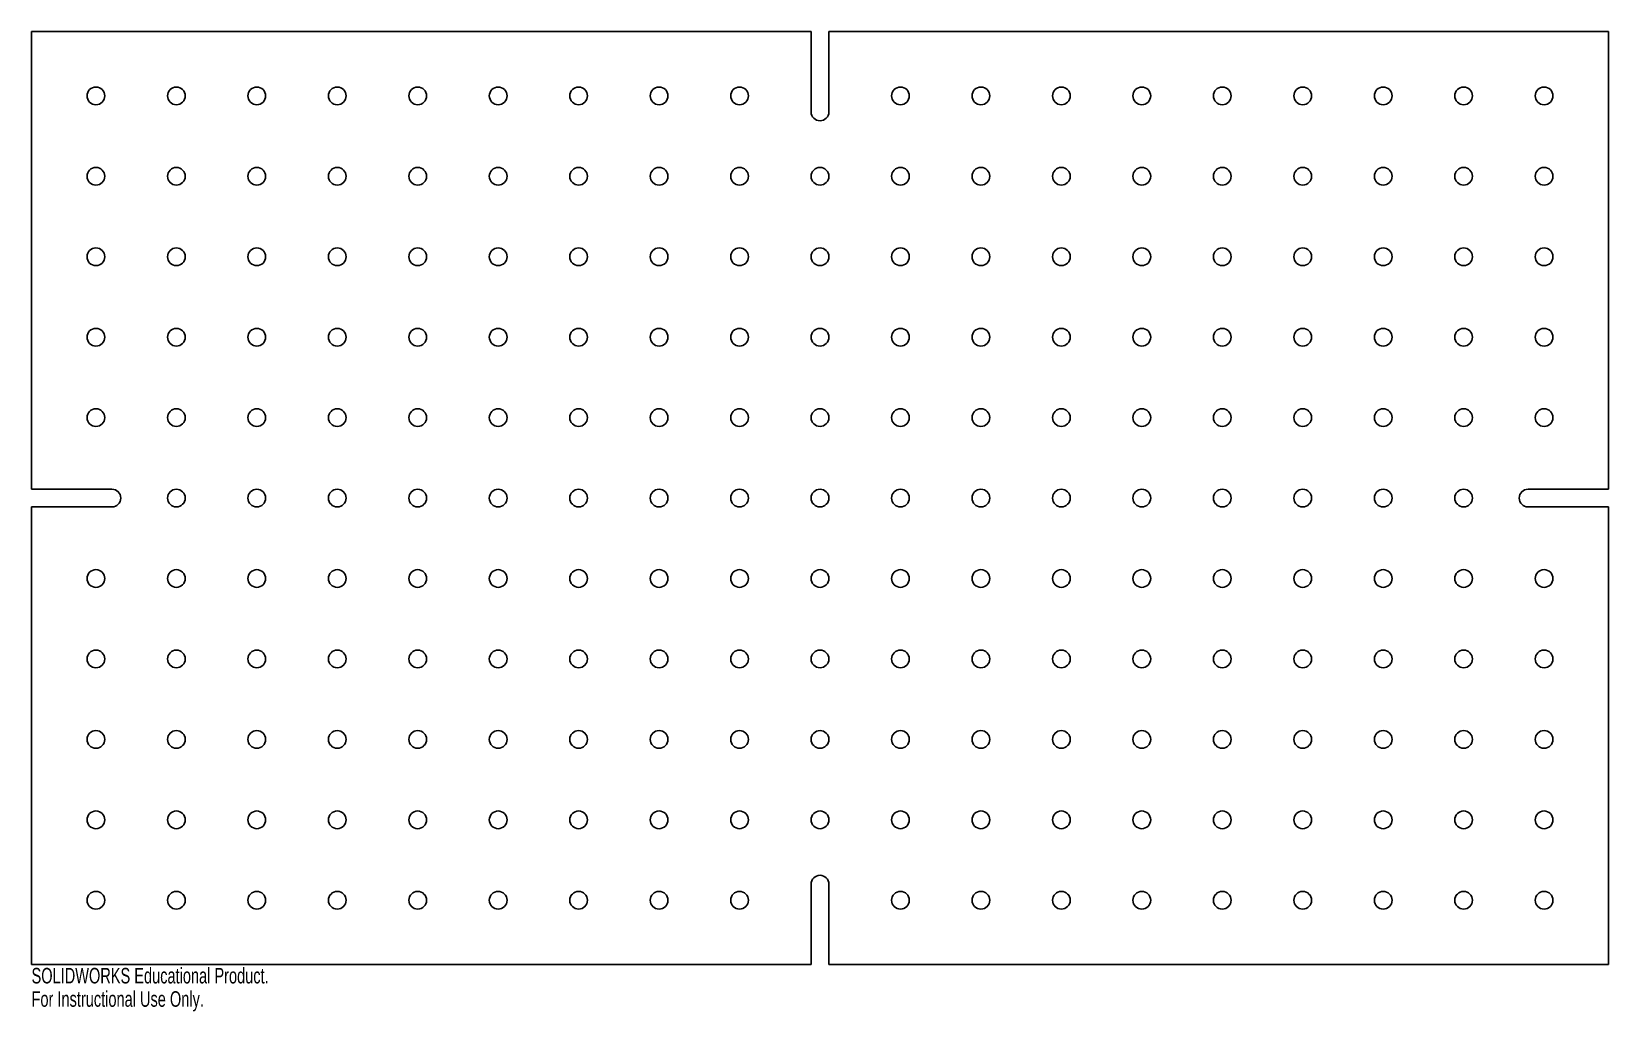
# Model space of a CAD drawing. Header units: millimetres. Extents: x -245 to 245, y -160 to 145.
import ezdxf

# ---------------------------------------------------------------- set-up
doc = ezdxf.new("R2010")
doc.units = ezdxf.units.MM
doc.styles.add('SLDTEXTSTYLE0', font='TXT', dxfattribs={"width": 0.7})

msp = doc.modelspace()

# ---------------------------------------------------------------- linework, layer by layer
at = {"color": 7, "linetype": 'Continuous', "lineweight": 25}
for p, q in [((-245, 2.75), (-245, 145)), ((-245, 145), (-2.75, 145)), ((-2.75, 145), (-2.75, 120)), ((2.75, 145), (2.75, 120)), ((2.75, 145), (245, 145)), ((245, 2.75), (245, 145)), ((-245, 2.75), (-220, 2.75)), ((245, 2.75), (220, 2.75)), ((-245, -145), (-245, -2.75)), ((-245, -2.75), (-220, -2.75)), ((245, -2.75), (220, -2.75)), ((245, -145), (245, -2.75)), ((-2.75, -145), (-2.75, -120)), ((2.75, -145), (2.75, -120)), ((-245, -145), (-2.75, -145)), ((2.75, -145), (245, -145))]:
    msp.add_line(p, q, dxfattribs=at)
for centre in [(-225, 125), (-200, 125), (-175, 125), (-150, 125), (-125, 125), (-100, 125), (-75, 125), (-50, 125), (-25, 125), (25, 125), (50, 125), (75, 125), (100, 125), (125, 125), (150, 125), (175, 125), (200, 125), (225, 125), (-225, 100), (-200, 100), (-175, 100), (-150, 100), (-125, 100), (-100, 100), (-75, 100), (-50, 100), (-25, 100), (0, 100), (25, 100), (50, 100), (75, 100), (100, 100), (125, 100), (150, 100), (175, 100), (200, 100), (225, 100), (-225, 75), (-200, 75), (-175, 75), (-150, 75), (-125, 75), (-100, 75), (-75, 75), (-50, 75), (-25, 75), (0, 75), (25, 75), (50, 75), (75, 75), (100, 75), (125, 75), (150, 75), (175, 75), (200, 75), (225, 75), (-225, 50), (-200, 50), (-175, 50), (-150, 50), (-125, 50), (-100, 50), (-75, 50), (-50, 50), (-25, 50), (0, 50), (25, 50), (50, 50), (75, 50), (100, 50), (125, 50), (150, 50), (175, 50), (200, 50), (225, 50), (-225, 25), (-200, 25), (-175, 25), (-150, 25), (-125, 25), (-100, 25), (-75, 25), (-50, 25), (-25, 25), (0, 25), (25, 25), (50, 25), (75, 25), (100, 25), (125, 25), (150, 25), (175, 25), (200, 25), (225, 25), (-200, 0), (-175, 0), (-150, 0), (-125, 0), (-100, 0), (-75, 0), (-50, 0), (-25, 0), (0, 0), (25, 0), (50, 0), (75, 0), (100, 0), (125, 0), (150, 0), (175, 0), (200, 0), (-225, -25), (-200, -25), (-175, -25), (-150, -25), (-125, -25), (-100, -25), (-75, -25), (-50, -25), (-25, -25), (0, -25), (25, -25), (50, -25), (75, -25), (100, -25), (125, -25), (150, -25), (175, -25), (200, -25), (225, -25), (-225, -50), (-200, -50), (-175, -50), (-150, -50), (-125, -50), (-100, -50), (-75, -50), (-50, -50), (-25, -50), (0, -50), (25, -50), (50, -50), (75, -50), (100, -50), (125, -50), (150, -50), (175, -50), (200, -50), (225, -50), (-225, -75), (-200, -75), (-175, -75), (-150, -75), (-125, -75), (-100, -75), (-75, -75), (-50, -75), (-25, -75), (0, -75), (25, -75), (50, -75), (75, -75), (100, -75), (125, -75), (150, -75), (175, -75), (200, -75), (225, -75), (-225, -100), (-200, -100), (-175, -100), (-150, -100), (-125, -100), (-100, -100), (-75, -100), (-50, -100), (-25, -100), (0, -100), (25, -100), (50, -100), (75, -100), (100, -100), (125, -100), (150, -100), (175, -100), (200, -100), (225, -100), (-225, -125), (-200, -125), (-175, -125), (-150, -125), (-125, -125), (-100, -125), (-75, -125), (-50, -125), (-25, -125), (25, -125), (50, -125), (75, -125), (100, -125), (125, -125), (150, -125), (175, -125), (200, -125), (225, -125)]:
    msp.add_circle(centre, 2.75, dxfattribs=at)
for centre, start, end in [((0, 120), 180, 0), ((-220, 0), 270, 90), ((220, 0), 90, 270), ((0, -120), 0, 180)]:
    msp.add_arc(centre, 2.75, start, end, dxfattribs=at)

# ---------------------------------------------------------------- texts
at = {"color": 7, "linetype": 'Continuous', "char_height": 4.8336, "attachment_point": 1, "style": 'SLDTEXTSTYLE0'}
for s, insert in [('SOLIDWORKS Educational Product.', (-245, -146.02)), ('For Instructional Use Only.', (-245, -153.27))]:
    msp.add_mtext(s, dxfattribs=dict(at, insert=insert))

doc.saveas('drawing.dxf')
